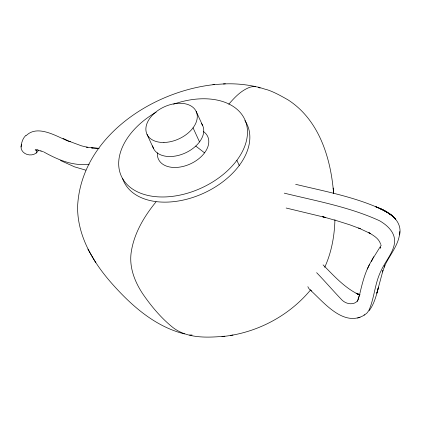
<?xml version="1.0" encoding="UTF-8"?>
<svg xmlns="http://www.w3.org/2000/svg" width="421" height="421" viewBox="0 0 421 421"><rect width="100%" height="100%" fill="white"/><g stroke="black" fill="none" stroke-linecap="round" stroke-linejoin="round"><path stroke-width="0.63" d="M36.201 153.055L36.569 150.592L37.695 149.66M369.217 310.587C374.353 303.752 376.385 295.2 378.495 287.08L376.858 293.2L382.963 270.55L382.457 271.95L384.905 265.535L384.163 267.035C389.199 255.242 399.382 244.917 399.782 231.503M399.613 234.881C402.823 220.125 387.588 210.874 375.806 206.769C382.968 209.832 390.625 213.121 395.661 219.336L393.714 217.041L394.719 218.21L392.314 215.81L393.656 217.11L389.246 213.552L391.23 215.01L384.252 210.653L386.962 212.121L380.237 208.7L383.273 210.074C355.629 197.002 325.191 191.455 295.663 184.319M334.927 219.667C334.506 235.997 331.522 252.389 324.723 267.303M21.05 146.982C21.403 142.803 22.671 138.477 25.734 135.478M380.579 247.206L380.337 248.201L380.768 247.164M359.523 294.968C362.065 284.207 364.644 273.287 370.001 263.504L373.743 256.721M358.292 299.01L359.708 294.368L357.25 301.394M367.354 269.014L367.496 268.666M369.638 264.193L367.654 268.324M371.427 261.436L372.753 258.878M373.095 258.247L381.284 245.048M358.476 299.442C355.024 305.735 346.436 304.499 341.999 300.036C333.39 291.095 325.28 281.623 316.639 272.676M26.034 135.762C37.616 123.99 56.94 136.672 68.786 141.351M156.033 201.875C143.877 216.726 133.568 234.108 131.052 253.431C129.3 267.945 134.967 282.196 142.914 294.068C151.134 306.014 160.548 317.323 171.763 326.58C186.308 338.758 207.09 337.758 224.835 336.195M310.719 289.759C288.822 316.25 256.11 333.285 221.935 336.595M228.792 104.234C234.613 97.435 241.091 90.52 249.674 87.326C255.658 85.11 261.62 88.521 267.382 89.799C274.666 92.262 281.317 96.088 287.99 99.851C319.244 119.917 330.917 158.385 333.621 193.565M364.607 314.934C343.799 327.701 323.959 302.446 310.435 290.18M357.608 318.065L360.039 317.292M214.589 84.558C151.36 91.236 80.716 137.841 77.59 206.748C77.364 235.507 92.625 261.478 111.012 282.523C130.826 305.083 154.649 326.491 184.524 333.932M230.629 335.363L232.966 335.042M223.383 83.963C234.134 83.39 244.948 84.321 255.473 86.579M212.905 84.679L225.372 83.821M89.141 164.201C72.928 166.327 57.509 159.622 43.689 151.892M189.603 335L192.102 335.032M36.632 149.987L35.148 149.955L37.337 150.013M97.93 148.287L91.415 147.839L99.156 148.392M92.894 147.939L86.626 147.124L87.936 147.387L81.558 145.861L69.191 141.293L70.218 141.714L63.018 138.414M284.28 193.155C316.239 200.985 349.309 206.921 379.4 220.683A23.339 11.409 36.7 0 1 382.21 222.393L383.836 223.525A18.44 9.015 36.7 0 1 387.725 226.772A17.571 8.588 36.7 0 1 392.409 232.666C399.924 246.143 386.131 259.052 381.042 270.814C374.958 282.928 374.527 296.858 369.391 309.288A74.512 36.422 36.7 0 1 368.522 310.961L366.97 313.024L365.37 314.324A26.918 13.156 36.7 0 1 364.039 314.997M286.148 208.021L325.722 217.552L322.56 216.689L337.374 220.899L349.93 224.867L360.234 228.703L358.713 228.066L370.28 233.466L368.843 232.729C373.595 235.471 379.232 238.696 380.663 244.412M85.81 170.158L74.554 166.858L60.498 160.506M359.987 294.626L358.729 294.263L359.855 294.679M38.258 150.218L42.174 151.549M359.771 294.647L357.424 293.784L359.671 294.763M40.805 150.529L41.105 150.66M359.618 294.737L356.082 293.184L359.397 294.858C344.925 288.211 334.106 275.971 323.081 264.888M258.205 87.189L260.125 88.1M42.589 151.35L43.131 151.613M195.754 146.061L204.553 152.849M87.894 249.085L95.82 262.757M236.87 160.333L239.244 165.49M196.133 111.36L202.601 125.426M193.055 127.842L199.522 141.903M147.029 134.373L153.497 148.434M333.185 188.019L333.585 193.234M38.527 150.034A8.978 7.515 5.7 0 1 26.955 154.407A8.978 7.515 5.7 0 1 21.676 144.403M311.798 290.969A14.988 8.952 -78 0 1 307.856 286.685M173.573 104.182A67.923 44.116 -24.7 0 1 244.959 145.666A67.923 44.116 -24.7 0 1 141.088 193.402A67.923 44.116 -24.7 0 1 156.159 112.186M244.859 120.559A67.923 44.116 -24.7 0 1 205.038 192.576A67.923 44.116 -24.7 0 1 122.622 178.588M203.401 131.531A27.118 17.608 -24.7 0 1 190.539 163.827A27.118 17.608 -24.7 0 1 157.438 152.818M201.306 123.332A27.118 17.608 -24.7 0 1 185.508 152.881A27.118 17.608 -24.7 0 1 152.618 145.882M163.927 142.466A27.118 17.608 -24.7 0 0 196.665 112.665A27.118 17.608 -24.7 0 0 154.154 113.47A27.118 17.608 -24.7 0 0 163.927 142.466"/></g></svg>
